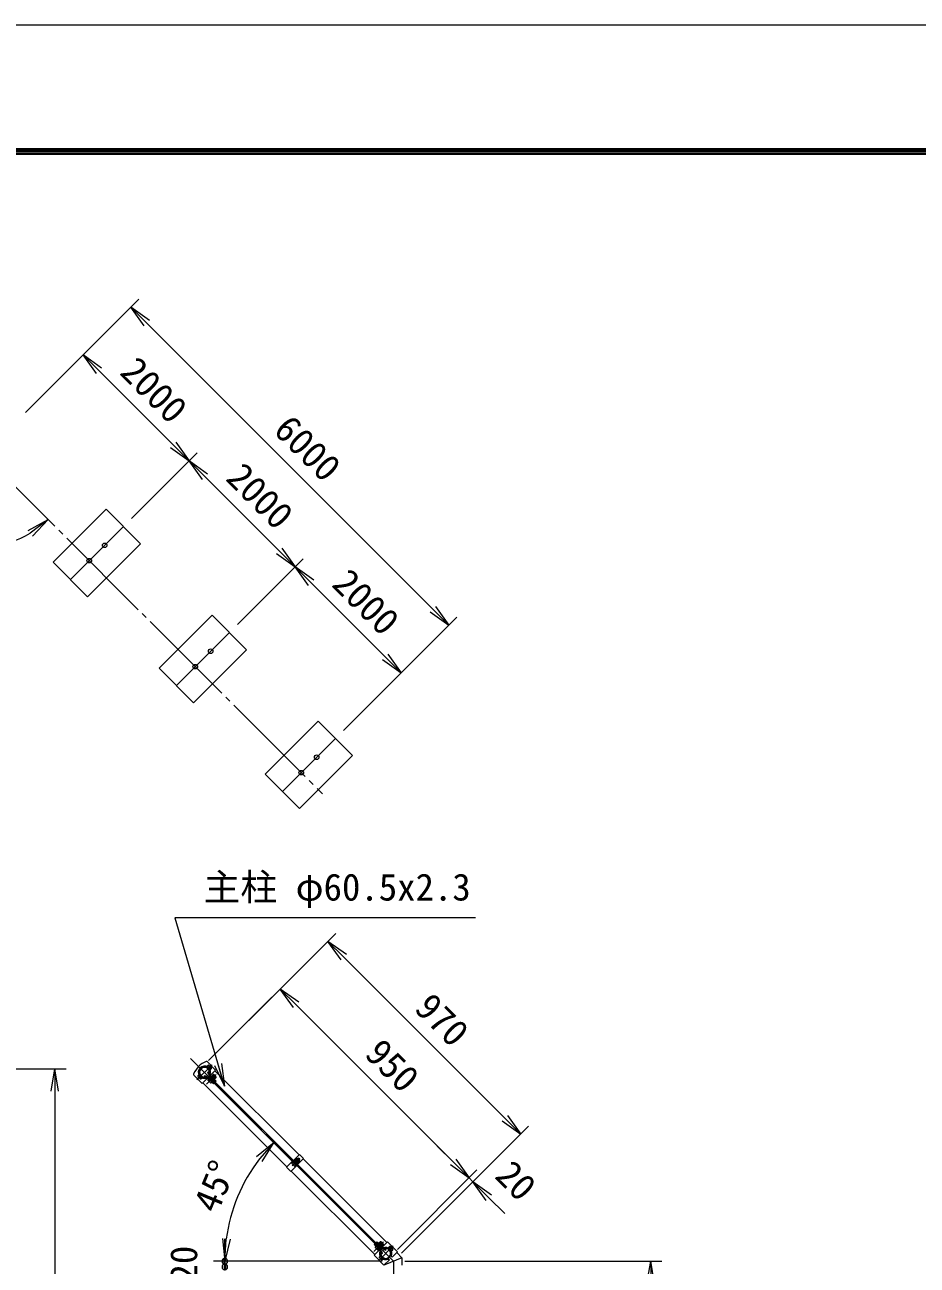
# Model space of a CAD drawing. Units: millimetres, scale not verified. Extents: x -8400 to 8400, y -5940 to 5940.
# Drawn here: x -2900 to 274, y 1526 to 5940 of the extents above; entities that cross this region are included whole.
import ezdxf
from ezdxf.enums import TextEntityAlignment as Align

# ---------------------------------------------------------------- set-up
doc = ezdxf.new("R2010")
doc.units = ezdxf.units.MM
doc.header["$LTSCALE"] = 20
doc.linetypes.add('LONG_CHAIN', pattern=[21, 18, -1, 1, -1])
for name, color, linetype, lineweight in [('0-0_D-TTL', 7, 'Continuous', 9), ('0-3_D-STR1', 1, 'Continuous', 9), ('0-4_D-STR4', 7, 'Continuous', 9), ('0-6_D-BMK', 2, 'LONG_CHAIN', 9), ('0-7_D-STR-DIM', 7, 'Continuous', 9), ('0-8_0', 7, 'Continuous', 9), ('0-9_D-STR3', 3, 'Continuous', 9), ('0-C_D-STR-TXT', 7, 'Continuous', 9)]:
    doc.layers.add(name, color=color, linetype=linetype, lineweight=lineweight)
doc.styles.add('ＭＳ ゴシック', font='')
doc.styles.get('ＭＳ ゴシック').set_extended_font_data('MS Gothic')

# ---------------------------------------------------------------- blocks, each defined once
blk = doc.blocks.new('_Open')
at = {"layer": '0-8_0'}
blk.add_line((-20, 3.333), (0, 0), dxfattribs=at)
blk.add_lwpolyline([(-20, -3.333), (0, 0), (-20, 0)], dxfattribs=at)
blk = doc.blocks.new('_DotSmall')
at = {"layer": '0-8_0'}
for p, q in [((1.492, 2), (-1.492, 2)), ((2.446, -0.495), (-2.446, -0.495))]:
    blk.add_line(p, q, dxfattribs=at)
for points in [[(2.5, 0), (2.48, 0.313), (2.421, 0.622), (2.324, 0.92), (2.191, 1.204), (2.023, 1.469), (1.822, 1.711), (1.594, 1.926), (1.34, 2.111), (1.064, 2.262), (0.773, 2.378), (0.468, 2.456), (0.157, 2.495), (-0.157, 2.495), (-0.468, 2.456), (-0.773, 2.378), (-1.064, 2.262), (-1.34, 2.111), (-1.594, 1.926), (-1.822, 1.711), (-2.023, 1.469), (-2.191, 1.204), (-2.324, 0.92), (-2.421, 0.622), (-2.48, 0.313), (-2.5, 0), (0, 0)], [(-2.5, 0), (-2.48, -0.313), (-2.421, -0.622), (-2.324, -0.92), (-2.191, -1.204), (-2.023, -1.469), (-1.822, -1.711), (-1.594, -1.926), (-1.34, -2.111), (-1.064, -2.262), (-0.773, -2.378), (-0.468, -2.456), (-0.157, -2.495), (0.157, -2.495), (0.468, -2.456), (0.773, -2.378), (1.064, -2.262), (1.34, -2.111), (1.594, -1.926), (1.822, -1.711), (2.023, -1.469), (2.191, -1.204), (2.324, -0.92), (2.421, -0.622), (2.48, -0.313), (2.5, 0), (0, 0)]]:
    blk.add_lwpolyline(points, close=True, dxfattribs=at)

msp = doc.modelspace()

# ---------------------------------------------------------------- linework, layer by layer
at = {"layer": '0-0_D-TTL', "color": 2}
msp.add_lwpolyline([(-8399.61, 5940.02), (8400.39, 5940.02), (8400.39, -5939.98), (-8399.61, -5939.98)], close=True, dxfattribs=at)
at = {"layer": '0-0_D-TTL'}
for points in [[(-7859.61, 5500.02), (7860.39, 5500.02), (7860.39, -5499.98), (-7859.61, -5499.98)], [(-7854.61, 5495.02), (7855.39, 5495.02), (7855.39, -5494.98), (-7854.61, -5494.98)], [(-7849.61, 5490.02), (7850.39, 5490.02), (7850.39, -5489.98), (-7849.61, -5489.98)], [(-7844.61, 5485.02), (7845.39, 5485.02), (7845.39, -5484.98), (-7844.61, -5484.98)], [(-7839.61, 5480.02), (7840.39, 5480.02), (7840.39, -5479.98), (-7839.61, -5479.98)]]:
    msp.add_lwpolyline(points, close=True, dxfattribs=at)
at = {"layer": '0-3_D-STR1'}
for p, q in [((-2247.51, 2213.1), (-2249.06, 2212.69)), ((-2247.25, 2205.91), (-2249.06, 2212.69)), ((-2245.7, 2206.32), (-2247.51, 2213.1)), ((-2223.96, 2217.92), (-1924.89, 1918.85)), ((-1967.67, 1876.07), (-2266.74, 2175.14)), ((-2261.91, 2198.7), (-2261.5, 2200.25)), ((-2255.13, 2196.88), (-2261.91, 2198.7)), ((-2254.72, 2198.43), (-2261.5, 2200.25)), ((-1910.04, 1904), (-1612.73, 1606.7)), ((-1655.51, 1563.92), (-1952.82, 1861.22)), ((-1632.01, 1573.75), (-1630.19, 1566.98)), ((-1630.46, 1574.17), (-1628.64, 1567.39)), ((-1630.19, 1566.98), (-1628.64, 1567.39)), ((-1622.98, 1581.64), (-1616.2, 1579.83)), ((-1622.57, 1583.19), (-1615.79, 1581.38)), ((-1558.58, 1552.55), (-1619.08, 1527.49)), ((-1615.79, 1581.38), (-1616.2, 1579.83)), ((-1619.08, 1527.49), (-1620.16, 1528.57)), ((-1619.08, 1525.97), (-1619.08, 1527.49))]:
    msp.add_line(p, q, dxfattribs=at)
msp.add_lwpolyline([(-1577.38, 1571.35), (-1558.58, 1552.55), (-1558.58, 1525.97)], dxfattribs=at)
for centre in [(-2616.5, 4087.86), (-2671.19, 4033.18), (-2239.38, 3710.74), (-2294.06, 3656.05), (-1862.26, 3333.61), (-1916.94, 3278.93)]:
    msp.add_circle(centre, 8.07, dxfattribs=at)
for centre, radius, start, end in [((-2261.26, 2212.44), 19.05, 339.32478, 290.67522), ((-2261.26, 2212.44), 17.45, 339.32478, 290.67522), ((-2255.24, 2196.5), 0.401, 290.67522, 75), ((-2255.24, 2196.5), 2, 290.67522, 75), ((-2245.31, 2206.43), 2, 195, 339.32478), ((-2245.31, 2206.43), 0.401, 195, 339.32478), ((-1616.45, 1567.63), 19.05, 159.32478, 110.67522), ((-1632.39, 1573.65), 2, 15, 159.32478), ((-1616.45, 1567.63), 17.45, 159.32478, 110.67522), ((-1632.39, 1573.65), 0.401, 15, 159.32478), ((-1622.46, 1583.58), 2, 110.67522, 255), ((-1622.46, 1583.58), 0.401, 110.67522, 255)]:
    msp.add_arc(centre, radius, start, end, dxfattribs=at)
at = {"layer": '0-4_D-STR4'}
for points in [[(-2799.41, 4027.52), (-2676.84, 3904.95), (-2488.28, 4093.52), (-2610.85, 4216.08)], [(-2422.29, 3650.4), (-2299.72, 3527.83), (-2111.16, 3716.39), (-2233.72, 3838.96)], [(-2045.16, 3273.27), (-1922.6, 3150.71), (-1734.04, 3339.27), (-1856.6, 3461.83)]]:
    msp.add_lwpolyline(points, close=True, dxfattribs=at)
at = {"layer": '0-6_D-BMK'}
for p, q in [((-2549.57, 4154.8), (-2738.13, 3966.24)), ((-2172.44, 3777.67), (-2361, 3589.11)), ((-1795.32, 3400.55), (-1983.88, 3211.99)), ((-2310.79, 2261.98), (-1588.83, 1540.02)), ((-2288.1, 2185.6), (-2234.41, 2239.29)), ((-2253.79, 2170.41), (-2219.23, 2204.98)), ((-1949.14, 1879.75), (-1921.85, 1907.04)), ((-1658.48, 1575.1), (-1623.91, 1609.66)), ((-1643.29, 1540.79), (-1589.6, 1594.48)), ((-1588.83, 1540.02), (-1588.83, -3170.98))]:
    msp.add_line(p, q, dxfattribs=at)
msp.add_lwpolyline([(-6921.77, 3203.5), (-5714.98, 4410.3), (-3048.31, 4410.3), (-1841.52, 3203.5)], dxfattribs=at)
at = {"layer": '0-7_D-STR-DIM'}
for p, q in [((-2898.4, 4560.21), (-2495.03, 4963.58)), ((-1448.51, 3860.5), (-2466.74, 4878.73)), ((-2898.4, 4560.21), (-2664.73, 4793.88)), ((-2372.46, 4445.04), (-2636.45, 4709.03)), ((-2521.28, 4183.08), (-2287.61, 4416.76)), ((-2521.28, 4183.08), (-2287.61, 4416.76)), ((-1995.34, 4067.92), (-2259.32, 4331.9)), ((-2144.16, 3805.96), (-1910.48, 4039.63)), ((-2144.16, 3805.96), (-1910.48, 4039.63)), ((-1618.21, 3690.79), (-1882.2, 3954.78)), ((-1767.03, 3428.84), (-1363.66, 3832.21)), ((-1767.03, 3428.84), (-1533.36, 3662.51)), ((-2246.44, 2254.2), (-1793.89, 2706.75)), ((-1765.61, 2621.89), (-1192.85, 2049.14)), ((-2246.44, 2254.2), (-1963.6, 2537.04)), ((-1935.32, 2452.19), (-1376.7, 1893.57)), ((-3653.67, 2225.02), (-2753.67, 2225.02)), ((-2793.67, 2145.02), (-2793.67, -2359.98)), ((-1747.35, 1698.53), (-2041.38, 1992.57)), ((-1560.55, 1568.3), (-1108, 2020.85)), ((-1376.7, 1893.57), (-1433.27, 1950.14)), ((-1574.69, 1582.45), (-1291.85, 1865.29)), ((-1574.69, 1582.45), (-1291.85, 1865.29)), ((-1560.55, 1568.3), (-1277.71, 1851.15)), ((-1320.13, 1837.01), (-1305.99, 1822.86)), ((-1249.42, 1766.29), (-1192.85, 1709.73)), ((-2188.83, 1540.02), (-2188.83, 1620.02)), ((-1710.64, 1540.02), (-2228.83, 1540.02)), ((-1628.83, 1540.02), (-2228.83, 1540.02)), ((-2188.83, 1520.02), (-2188.83, 1540.02)), ((-1548.83, 1540.02), (-633.83, 1540.02))]:
    msp.add_line(p, q, dxfattribs=at)
for centre, radius, start, end in [((-3048.31, 4410.3), 326.03, 194.09467, 300.90533), ((-1588.83, 1540.02), 600, 142.64511, 172.35489)]:
    msp.add_arc(centre, radius, start, end, dxfattribs=at)
at = {"layer": '0-9_D-STR3'}
for p, q in [((-2251.61, 2250.38), (-2221.55, 2220.33)), ((-2247.54, 2237.62), (-2251.43, 2233.73)), ((-2251.43, 2233.73), (-2239.97, 2222.27)), ((-2248.53, 2230.83), (-2248.79, 2230.57)), ((-2244.67, 2234.75), (-2248.56, 2230.86)), ((-2245.51, 2237), (-2236.78, 2228.27)), ((-2243.93, 2235.42), (-2243.58, 2235.78)), ((-2243.93, 2235.42), (-2243.58, 2235.78)), ((-2243.58, 2235.78), (-2237.92, 2230.12)), ((-2243.45, 2234.95), (-2242.87, 2235.53)), ((-2242.87, 2225.17), (-2243.13, 2224.91)), ((-2238.95, 2229.03), (-2242.84, 2225.14)), ((-2240.75, 2201.13), (-2221.55, 2220.33)), ((-2236.08, 2226.16), (-2239.97, 2222.27)), ((-2238.75, 2230.25), (-2238.17, 2230.83)), ((-2238.28, 2229.77), (-2237.92, 2230.12)), ((-2238.28, 2229.77), (-2237.92, 2230.12)), ((-2284.8, 2198.09), (-2275.61, 2188.9)), ((-2282.47, 2202.54), (-2271.16, 2191.23)), ((-2279.38, 2199.97), (-2279.64, 2199.72)), ((-2273.73, 2194.32), (-2273.98, 2194.06)), ((-2229.3, 2171.29), (-2249.99, 2191.99)), ((-2239.86, 2175.06), (-2249.05, 2184.26)), ((-2248.71, 2196.71), (-2245.52, 2199.89)), ((-1632.18, 1580.18), (-2248.71, 2196.71)), ((-2227.67, 2172.92), (-2248.37, 2193.61)), ((-1629, 1583.37), (-2245.52, 2199.89)), ((-2242.04, 2189.69), (-2243.24, 2188.49)), ((-2221.73, 2178.86), (-2242.43, 2199.55)), ((-2242.04, 2189.69), (-2234.51, 2182.17)), ((-2241.1, 2188.76), (-2240.93, 2188.93)), ((-2220.1, 2180.48), (-2240.8, 2201.18)), ((-2237.75, 2192.11), (-2236.37, 2193.49)), ((-2230.57, 2205.09), (-2237.64, 2198.02)), ((-2234.51, 2182.17), (-2235.72, 2180.96)), ((-2235.45, 2183.1), (-2235.27, 2183.28)), ((-2227.7, 2202.23), (-2234.78, 2195.15)), ((-2232.09, 2186.46), (-2230.71, 2187.84)), ((-2229.3, 2171.29), (-2227.67, 2172.92)), ((-2221.98, 2196.5), (-2229.05, 2189.43)), ((-2228.54, 2204.48), (-2219.81, 2195.75)), ((-2226.96, 2202.9), (-2221.3, 2197.24)), ((-2226.48, 2202.42), (-2226.25, 2202.65)), ((-2219.11, 2193.63), (-2226.18, 2186.56)), ((-2221.78, 2197.72), (-2221.55, 2197.95)), ((-2221.73, 2178.86), (-2220.1, 2180.48)), ((-1944.68, 1899.05), (-1923.26, 1920.48)), ((-1943.06, 1900.68), (-1928.21, 1885.83)), ((-1934.29, 1906.05), (-1941.36, 1898.98)), ((-1941.36, 1898.98), (-1929.91, 1887.53)), ((-1931.43, 1903.19), (-1938.5, 1896.12)), ((-1932.26, 1905.44), (-1923.53, 1896.71)), ((-1930.68, 1903.86), (-1927.93, 1906.62)), ((-1930.21, 1903.38), (-1927.22, 1906.37)), ((-1929.84, 1884.2), (-1908.41, 1905.63)), ((-1927.93, 1906.62), (-1922.27, 1900.96)), ((-1925.51, 1898.68), (-1922.52, 1901.67)), ((-1925.03, 1898.21), (-1922.27, 1900.96)), ((-1923.26, 1920.48), (-1908.41, 1905.63)), ((-1947.87, 1895.87), (-1969.29, 1874.45)), ((-1969.29, 1874.45), (-1954.44, 1859.6)), ((-1933.02, 1881.02), (-1954.44, 1859.6)), ((-1950.06, 1888.02), (-1940.87, 1878.83)), ((-1949.49, 1894.25), (-1934.64, 1879.4)), ((-1947.73, 1892.48), (-1936.41, 1881.16)), ((-1925.7, 1897.46), (-1932.77, 1890.39)), ((-1922.84, 1894.6), (-1929.91, 1887.53)), ((-1657.81, 1599.81), (-1656.19, 1601.43)), ((-1657.81, 1599.81), (-1636.9, 1578.9)), ((-1656.19, 1601.43), (-1635.28, 1580.52)), ((-1650.25, 1607.37), (-1648.62, 1609)), ((-1650.25, 1607.37), (-1629.34, 1586.46)), ((-1648.62, 1609), (-1627.71, 1588.09)), ((-1646.72, 1594.37), (-1647.92, 1593.17)), ((-1646.72, 1594.37), (-1639.2, 1586.85)), ((-1645.79, 1593.44), (-1645.61, 1593.62)), ((-1642.43, 1596.8), (-1641.05, 1598.18)), ((-1635.25, 1609.78), (-1642.33, 1602.71)), ((-1632.39, 1606.91), (-1639.46, 1599.84)), ((-1639.43, 1599.81), (-1639.29, 1599.95)), ((-1636.78, 1591.14), (-1635.4, 1592.52)), ((-1633.77, 1594.15), (-1633.63, 1594.29)), ((-1626.66, 1601.18), (-1633.73, 1594.11)), ((-1633.23, 1609.16), (-1624.5, 1600.43)), ((-1631.65, 1607.58), (-1625.99, 1601.93)), ((-1631.17, 1607.11), (-1630.94, 1607.33)), ((-1623.8, 1598.32), (-1630.87, 1591.25)), ((-1629.53, 1589.91), (-1610.33, 1609.1)), ((-1626.47, 1602.41), (-1626.24, 1602.63)), ((-1610.33, 1609.1), (-1574.97, 1573.75)), ((-1602.73, 1592.81), (-1606.62, 1588.92)), ((-1599.86, 1589.94), (-1603.75, 1586.05)), ((-1600.7, 1592.19), (-1591.97, 1583.46)), ((-1599.12, 1590.61), (-1598.77, 1590.97)), ((-1599.12, 1590.61), (-1598.77, 1590.97)), ((-1598.77, 1590.97), (-1593.11, 1585.31)), ((-1598.64, 1590.13), (-1598.06, 1590.72)), ((-1657.92, 1561.52), (-1638.72, 1580.71)), ((-1657.92, 1561.52), (-1622.56, 1526.16)), ((-1653.78, 1588.99), (-1644.59, 1579.8)), ((-1639.2, 1586.85), (-1640.4, 1585.65)), ((-1640.13, 1587.79), (-1639.96, 1587.96)), ((-1639.99, 1553.28), (-1630.8, 1544.09)), ((-1637.66, 1557.73), (-1626.35, 1546.42)), ((-1634.57, 1555.16), (-1634.83, 1554.9)), ((-1632.18, 1580.18), (-1629, 1583.37)), ((-1628.91, 1549.51), (-1629.17, 1549.25)), ((-1622.56, 1526.16), (-1603.51, 1545.22)), ((-1608.08, 1549.8), (-1603.51, 1545.22)), ((-1608.08, 1549.8), (-1607.11, 1547.71)), ((-1606.62, 1588.92), (-1595.16, 1577.46)), ((-1603.72, 1586.02), (-1603.98, 1585.76)), ((-1598.61, 1559.27), (-1594.03, 1554.69)), ((-1598.61, 1559.27), (-1596.53, 1558.29)), ((-1598.06, 1580.36), (-1598.32, 1580.1)), ((-1594.14, 1584.21), (-1598.03, 1580.33)), ((-1591.27, 1581.35), (-1595.16, 1577.46)), ((-1594.03, 1554.69), (-1574.97, 1573.75)), ((-1593.94, 1585.44), (-1593.36, 1586.02)), ((-1593.46, 1584.96), (-1593.11, 1585.31)), ((-1593.46, 1584.96), (-1593.11, 1585.31))]:
    msp.add_line(p, q, dxfattribs=at)
msp.add_lwpolyline([(-2299.2, 2202.8), (-2269.14, 2172.74), (-2249.94, 2191.94)], dxfattribs=at)
for centre, radius, start, end in [((-2223.86, 2175.05), 82.25, 112.22973, 157.77027), ((-2253.94, 2248.05), 3.3, 45, 108.27329), ((-2261.26, 2212.44), 22, 335.1633, 294.8367), ((-2261.26, 2212.44), 19.7, 334.83718, 295.16282), ((-2247.19, 2235.1), 2.54, 352.21089, 97.78911), ((-2247.26, 2226.44), 8.7, 17.26063, 72.73937), ((-2246.05, 2227.65), 8.5, 16.92751, 73.07249), ((-2238.61, 2226.5), 2.55, 352.42505, 97.57495), ((-2296.86, 2205.13), 3.3, 161.72671, 225), ((-2251.41, 2190.57), 4.3, 45, 110.03562), ((-2251.41, 2190.57), 2, 45, 107.72039), ((-2239.39, 2202.59), 4.3, 159.96438, 225), ((-2239.39, 2202.59), 2, 162.27961, 225), ((-2230.22, 2202.57), 2.54, 352.21089, 97.78911), ((-2230.29, 2193.92), 8.7, 17.26063, 72.73937), ((-2229.44, 2194.77), 8.5, 16.92751, 73.07249), ((-2221.64, 2193.97), 2.55, 352.42505, 97.57495), ((-1933.95, 1903.53), 2.54, 352.21089, 97.78911), ((-1934.01, 1894.88), 8.7, 17.26063, 72.73937), ((-1930.4, 1898.49), 8.5, 16.92751, 73.07249), ((-1925.36, 1894.94), 2.55, 352.42505, 97.57495), ((-1634.91, 1607.26), 2.54, 352.21089, 97.78911), ((-1634.97, 1598.6), 8.7, 17.26063, 72.73937), ((-1634.12, 1599.45), 8.5, 16.92751, 73.07249), ((-1626.33, 1598.66), 2.55, 352.42505, 97.57495), ((-1616.45, 1567.63), 22, 334.88306, 114.8367), ((-1602.38, 1590.29), 2.54, 352.21089, 97.78911), ((-1602.45, 1581.63), 8.7, 17.26063, 72.73937), ((-1601.24, 1582.84), 8.5, 16.92751, 73.07249), ((-1616.45, 1567.63), 22, 155.1633, 295.11694), ((-1638.32, 1577.48), 2, 342.27961, 45), ((-1616.45, 1567.63), 19.7, 154.83718, 295.11694), ((-1638.32, 1577.48), 4.3, 339.96438, 45), ((-1626.3, 1589.5), 4.3, 225, 290.03562), ((-1626.3, 1589.5), 2, 225, 287.72039), ((-1616.45, 1567.63), 19.7, 334.88306, 115.16282), ((-1593.8, 1581.69), 2.55, 352.42505, 97.57495)]:
    msp.add_arc(centre, radius, start, end, dxfattribs=at)
for centre, start_param, end_param in [((-2281.41, 2201.48), 1.5707963, 3.1415927), ((-2272.22, 2192.29), 3.1415927, 4.712389), ((-2245.66, 2187.65), 1.5707963, 3.1415927), ((-2236.46, 2178.46), 3.1415927, 4.712389), ((-1946.66, 1891.42), 1.5707963, 3.1415927), ((-1937.47, 1882.22), 3.1415927, 4.712389), ((-1650.39, 1592.38), 1.5707963, 3.1415927), ((-1641.19, 1583.19), 3.1415927, 4.712389), ((-1636.6, 1556.67), 1.5707963, 3.1415927), ((-1627.41, 1547.48), 3.1415927, 4.712389)]:
    msp.add_ellipse(centre, major_axis=(3.39, 3.39), ratio=0.3125, start_param=start_param, end_param=end_param, dxfattribs=at)
at = {"layer": '0-C_D-STR-TXT'}
msp.add_lwpolyline([(-1297.28, 2762.68), (-2366.64, 2762.68), (-2191, 2165.15)], dxfattribs=at)

# ---------------------------------------------------------------- block references
at = {"layer": '0-7_D-STR-DIM', "xscale": 4, "yscale": 4}
for name, p, rotation in [('_Open', (-2523.31, 4935.3), 135), ('_Open', (-2693.02, 4765.59), 135), ('_Open', (-2315.89, 4388.47), 315), ('_Open', (-2315.89, 4388.47), 135), ('_Open', (-2817.78, 4179.76), 37.95267), ('_Open', (-1938.77, 4011.35), 315), ('_Open', (-1938.77, 4011.35), 135), ('_Open', (-1391.94, 3803.93), 315), ('_Open', (-1561.65, 3634.22), 315), ('_Open', (-1822.18, 2678.46), 135), ('_Open', (-1991.88, 2508.76), 135), ('_Open', (-2793.67, 2225.02), 90), ('_Open', (-1136.28, 1992.57), 315), ('_Open', (-2013.1, 1964.28), 48.82255), ('_Open', (-1320.13, 1837.01), 315), ('_Open', (-1320.13, 1837.01), 315), ('_Open', (-1305.99, 1822.86), 135), ('_Open', (-2188.83, 1540.02), 266.17745), ('_DotSmall', (-2188.83, 1540.02), 270), ('_DotSmall', (-2188.83, 1520.02), 90), ('_Open', (-673.83, 1540.02), 90)]:
    msp.add_blockref(name, p, dxfattribs=dict(at, rotation=rotation))
at = {"layer": '0-C_D-STR-TXT', "xscale": 4, "yscale": 4, "rotation": 286.38032}
msp.add_blockref('_Open', (-2190.44, 2163.23), dxfattribs=at)

# ---------------------------------------------------------------- texts
at = {"layer": '0-7_D-STR-DIM', "style": 'ＭＳ ゴシック'}
for s, rotation, p in [('2000', 315, (-2587.19, 4678.85)), ('6000', 315, (-2040.71, 4471.79)), ('2000', 315, (-2210.07, 4301.73)), ('2000', 315, (-1832.94, 3924.61)), ('970', 315, (-1539.16, 2414.53)), ('950', 315, (-1715.94, 2251.9)), ('45°', 67.5, (-2188.77, 1694.79)), ('20', 315, (-1253.12, 1819.1)), ('20', 90, (-2258.33, 1464.52))]:
    msp.add_text(s, height=96.19, rotation=rotation, dxfattribs=at).set_placement(p, align=Align.BOTTOM_LEFT)
at = {"layer": '0-C_D-STR-TXT', "style": 'ＭＳ ゴシック'}
msp.add_text('主柱 φ60.5x2.3', height=96.19, dxfattribs=at).set_placement((-2264.8, 2794.7), align=Align.BOTTOM_LEFT)

doc.saveas('drawing.dxf')
